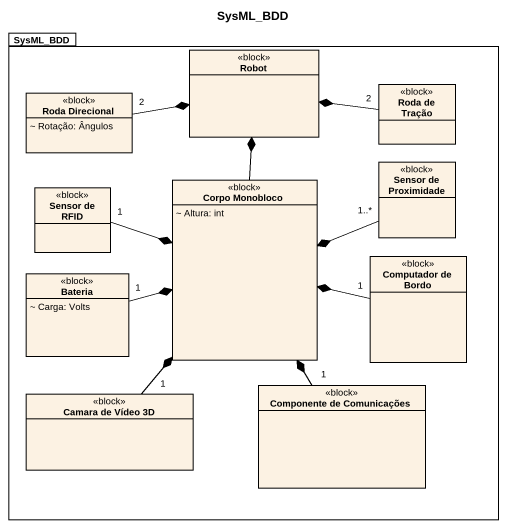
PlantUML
@startuml
title SysML_BDD
hide circle
hide empty members
skinparam classAttributeIconSize 0
package SysML_BDD {
  class Robot <<block>>
  class "Roda Direcional" as Roda_Direcional <<block>> {
    ~ Rotação: Ângulos
  }
  class "Roda de Tração" as Roda_de_Tração <<block>>
  class "Sensor de RFID" as Sensor_de_RFID <<block>>
  class "Corpo Monobloco" as Corpo_Monobloco <<block>> {
    ~ Altura: int
  }
  class "Sensor de Proximidade" as Sensor_de_Proximidade <<block>>
  class Bateria <<block>> {
    ~ Carga: Volts
  }
  class "Computador de Bordo" as Computador_de_Bordo <<block>>
  class "Componente de Comunicações" as Componente_de_Comunicações <<block>>
  class "Camara de Vídeo 3D" as Camara_de_Vídeo_3D <<block>>
}
Roda_Direcional "2" -right-* Robot
Roda_de_Tração "2" -left-* Robot
Sensor_de_RFID "1" -right-* Corpo_Monobloco
Corpo_Monobloco -up-* Robot
Sensor_de_Proximidade "1..*" -left-* Corpo_Monobloco
Bateria "1" -right-* Corpo_Monobloco
Computador_de_Bordo "1" -left-* Corpo_Monobloco
Componente_de_Comunicações "1" -up-* Corpo_Monobloco
Camara_de_Vídeo_3D "1" -up-* Corpo_Monobloco
@enduml
